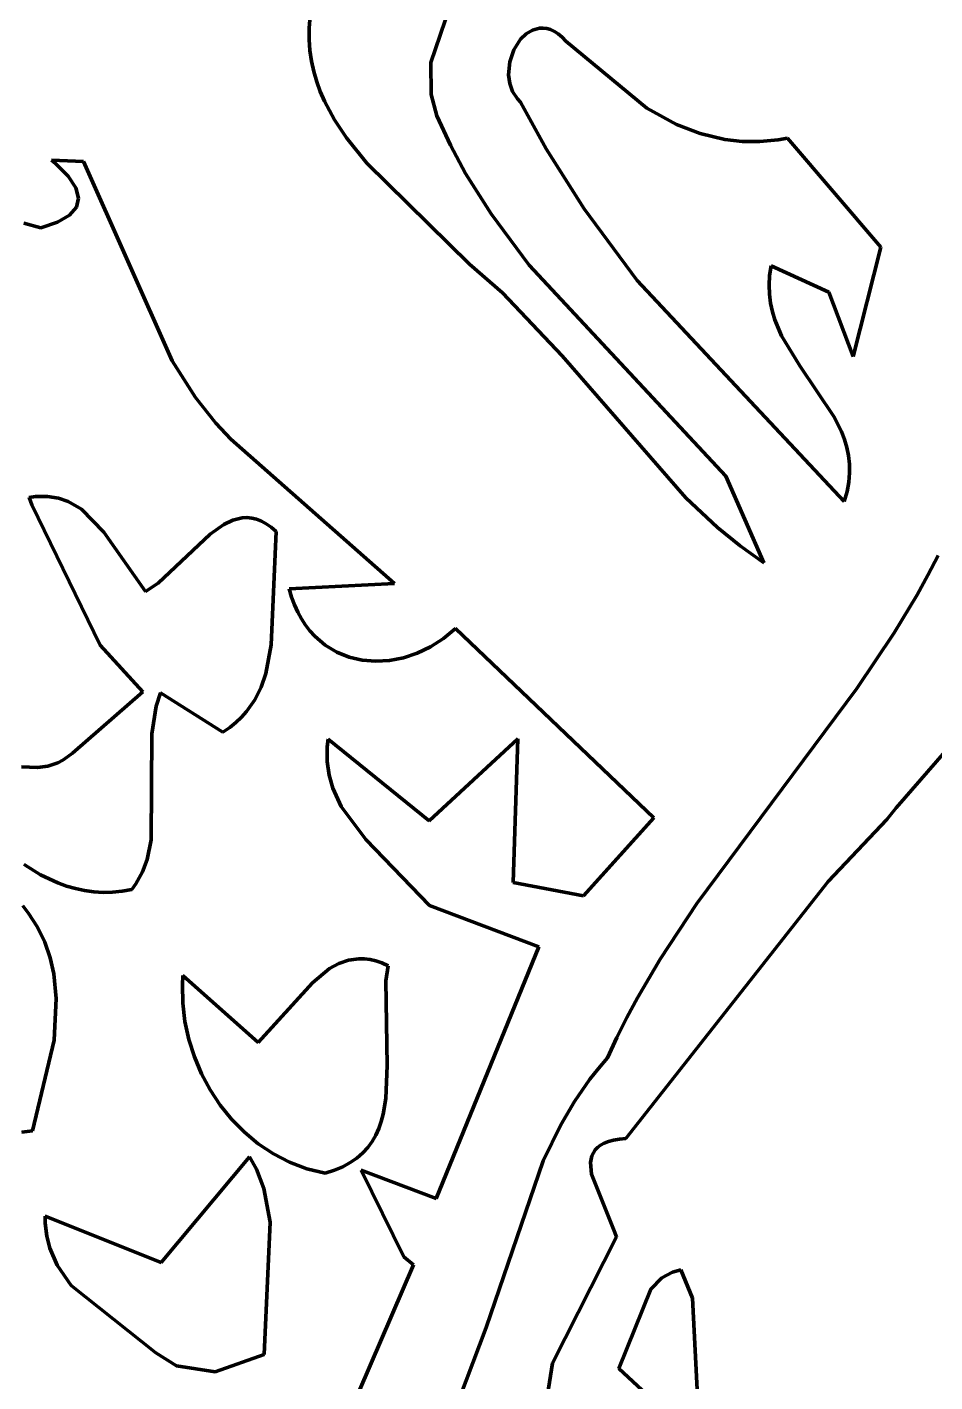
# Model space of a CAD drawing. Header units: millimetres. Extents: x 0 to 14.2, y 0 to 19.5.
# Drawn here: x 10.034 to 10.522, y 9.575 to 10.304 of the extents above; entities that cross this region are included whole.
import ezdxf

# ---------------------------------------------------------------- set-up
doc = ezdxf.new("R2010")
doc.units = ezdxf.units.MM
doc.layers.add('color#010101ff', color=7, linetype='CONTINUOUS', lineweight=100)
doc.layers.add('color#fdfdfdff', color=7, linetype='CONTINUOUS', lineweight=100)

msp = doc.modelspace()

# ---------------------------------------------------------------- linework, layer by layer
at = {"layer": 'color#010101ff'}
for p, q in [((10.25091, 10.28504), (10.26112, 10.31497)), ((10.18594, 10.3099), (10.18547, 10.30359)), ((10.18547, 10.30359), (10.18546, 10.29747)), ((10.18546, 10.29747), (10.18588, 10.29152)), ((10.29926, 10.29751), (10.29565, 10.29191)), ((10.30227, 10.30041), (10.29926, 10.29751)), ((10.30568, 10.30246), (10.30227, 10.30041)), ((10.3094, 10.30347), (10.30568, 10.30246)), ((10.31134, 10.30354), (10.3094, 10.30347)), ((10.31334, 10.30329), (10.31134, 10.30354)), ((10.31537, 10.3027), (10.31334, 10.30329)), ((10.31742, 10.30174), (10.31537, 10.3027)), ((10.31949, 10.3004), (10.31742, 10.30174)), ((10.32157, 10.29865), (10.31949, 10.3004)), ((10.32364, 10.29648), (10.32157, 10.29865)), ((10.18588, 10.29152), (10.18671, 10.28574)), ((10.29565, 10.29191), (10.29339, 10.28533)), ((10.36711, 10.2605), (10.32364, 10.29648)), ((10.18671, 10.28574), (10.18793, 10.28011)), ((10.25105, 10.26783), (10.25091, 10.28504)), ((10.29339, 10.28533), (10.29277, 10.27835)), ((10.18793, 10.28011), (10.18951, 10.27464)), ((10.29277, 10.27835), (10.29339, 10.27376)), ((10.18951, 10.27464), (10.19144, 10.26931)), ((10.19144, 10.26931), (10.19369, 10.26411)), ((10.29339, 10.27376), (10.29495, 10.2694)), ((10.29495, 10.2694), (10.29752, 10.26546)), ((10.19369, 10.26411), (10.19906, 10.2541)), ((10.25406, 10.25622), (10.25105, 10.26783)), ((10.29752, 10.26546), (10.29921, 10.2637)), ((10.29921, 10.2637), (10.31295, 10.23848)), ((10.19906, 10.2541), (10.20545, 10.24452)), ((10.26145, 10.2405), (10.25406, 10.25622)), ((10.38319, 10.25168), (10.36711, 10.2605)), ((10.39589, 10.24675), (10.38319, 10.25168)), ((10.4092, 10.24355), (10.39589, 10.24675)), ((10.20545, 10.24452), (10.21655, 10.23086)), ((10.26966, 10.22534), (10.26145, 10.2405)), ((10.41843, 10.2425), (10.4092, 10.24355)), ((10.42797, 10.24241), (10.41843, 10.2425)), ((10.43783, 10.24335), (10.42797, 10.24241)), ((10.44288, 10.24424), (10.43783, 10.24335)), ((10.4931, 10.18566), (10.44288, 10.24424)), ((10.06407, 10.23163), (10.04679, 10.23244)), ((10.04679, 10.23244), (10.0489, 10.23064)), ((10.11166, 10.12437), (10.06407, 10.23163)), ((10.31295, 10.23848), (10.33345, 10.20619)), ((10.0489, 10.23064), (10.05568, 10.22382)), ((10.21655, 10.23086), (10.27171, 10.17643)), ((10.28336, 10.20351), (10.26966, 10.22534)), ((10.05568, 10.22382), (10.05983, 10.21763)), ((10.05983, 10.21763), (10.06134, 10.21206)), ((10.06134, 10.21206), (10.06022, 10.20712)), ((10.05646, 10.2028), (10.05006, 10.19911)), ((10.06022, 10.20712), (10.05646, 10.2028)), ((10.30376, 10.1759), (10.28336, 10.20351)), ((10.33345, 10.20619), (10.36202, 10.16774)), ((10.04103, 10.19604), (10.03193, 10.1986)), ((10.05006, 10.19911), (10.04103, 10.19604)), ((10.47823, 10.1267), (10.4931, 10.18566)), ((10.27171, 10.17643), (10.28941, 10.16107)), ((10.40965, 10.06231), (10.30376, 10.1759)), ((10.43325, 10.17028), (10.43407, 10.1756)), ((10.43407, 10.1756), (10.46512, 10.16147)), ((10.36202, 10.16774), (10.47339, 10.04879)), ((10.43295, 10.16516), (10.43325, 10.17028)), ((10.28941, 10.16107), (10.32156, 10.12714)), ((10.43312, 10.16023), (10.43295, 10.16516)), ((10.43373, 10.15547), (10.43312, 10.16023)), ((10.46512, 10.16147), (10.47823, 10.1267)), ((10.43473, 10.15086), (10.43373, 10.15547)), ((10.43609, 10.1464), (10.43473, 10.15086)), ((10.43971, 10.13784), (10.43609, 10.1464)), ((10.44945, 10.12176), (10.43971, 10.13784)), ((10.12419, 10.1047), (10.11166, 10.12437)), ((10.32156, 10.12714), (10.38815, 10.0507)), ((10.46786, 10.09452), (10.44945, 10.12176)), ((10.13514, 10.0909), (10.12419, 10.1047)), ((10.47188, 10.08637), (10.46786, 10.09452)), ((10.14331, 10.08225), (10.13514, 10.0909)), ((10.47348, 10.08216), (10.47188, 10.08637)), ((10.23132, 10.00449), (10.14331, 10.08225)), ((10.47476, 10.07784), (10.47348, 10.08216)), ((10.47567, 10.0734), (10.47476, 10.07784)), ((10.47619, 10.06882), (10.47567, 10.0734)), ((10.47584, 10.05917), (10.47625, 10.06408)), ((10.47625, 10.06408), (10.47619, 10.06882)), ((10.4302, 10.01576), (10.40965, 10.06231)), ((10.4749, 10.05408), (10.47584, 10.05917)), ((10.03481, 10.05093), (10.03824, 10.05137)), ((10.03611, 10.04691), (10.03481, 10.05093)), ((10.03824, 10.05137), (10.04464, 10.05144)), ((10.04464, 10.05144), (10.05047, 10.05051)), ((10.05047, 10.05051), (10.05579, 10.04868)), ((10.38815, 10.0507), (10.40522, 10.03478)), ((10.47339, 10.04879), (10.4749, 10.05408)), ((10.07291, 9.97128), (10.03611, 10.04691)), ((10.05579, 10.04868), (10.06294, 10.0445)), ((10.06294, 10.0445), (10.07499, 10.03226)), ((10.13216, 10.03112), (10.13944, 10.03626)), ((10.13944, 10.03626), (10.14439, 10.03861)), ((10.14439, 10.03861), (10.14941, 10.03985)), ((10.14941, 10.03985), (10.15196, 10.04)), ((10.15196, 10.04), (10.15453, 10.03979)), ((10.15453, 10.03979), (10.15712, 10.03919)), ((10.15712, 10.03919), (10.15974, 10.03819)), ((10.15974, 10.03819), (10.16238, 10.03676)), ((10.16238, 10.03676), (10.16505, 10.03487)), ((10.16505, 10.03487), (10.16775, 10.03249)), ((10.40522, 10.03478), (10.41735, 10.02491)), ((10.07499, 10.03226), (10.09729, 10.00027)), ((10.10415, 10.00476), (10.13216, 10.03112)), ((10.16775, 10.03249), (10.16497, 9.97151)), ((10.41735, 10.02491), (10.4302, 10.01576)), ((10.52391, 10.01964), (10.5184, 10.00897)), ((10.5184, 10.00897), (10.5126, 9.99847)), ((10.09729, 10.00027), (10.10415, 10.00476)), ((10.17466, 10.00161), (10.23132, 10.00449)), ((10.17595, 9.99717), (10.17466, 10.00161)), ((10.5126, 9.99847), (10.50026, 9.97795)), ((10.17748, 9.993), (10.17595, 9.99717)), ((10.17925, 9.9891), (10.17748, 9.993)), ((10.18125, 9.98548), (10.17925, 9.9891)), ((10.18345, 9.98212), (10.18125, 9.98548)), ((10.18585, 9.97904), (10.18345, 9.98212)), ((10.18843, 9.97623), (10.18585, 9.97904)), ((10.26425, 9.98042), (10.25773, 9.97495)), ((10.37088, 9.87848), (10.26425, 9.98042)), ((10.50026, 9.97795), (10.48023, 9.94811)), ((10.09592, 9.94632), (10.07291, 9.97128)), ((10.16497, 9.97151), (10.1621, 9.95604)), ((10.19408, 9.9714), (10.18843, 9.97623)), ((10.20031, 9.96764), (10.19408, 9.9714)), ((10.25081, 9.97048), (10.2436, 9.96701)), ((10.25773, 9.97495), (10.25081, 9.97048)), ((10.20699, 9.96494), (10.20031, 9.96764)), ((10.21403, 9.96329), (10.20699, 9.96494)), ((10.22132, 9.96268), (10.21403, 9.96329)), ((10.22875, 9.9631), (10.22132, 9.96268)), ((10.23621, 9.96454), (10.22875, 9.9631)), ((10.2436, 9.96701), (10.23621, 9.96454)), ((10.1621, 9.95604), (10.15958, 9.94879)), ((10.15958, 9.94879), (10.15615, 9.94195)), ((10.48023, 9.94811), (10.39409, 9.83237)), ((10.05802, 9.91323), (10.09592, 9.94632)), ((10.10536, 9.94574), (10.10303, 9.93856)), ((10.13899, 9.92453), (10.10536, 9.94574)), ((10.15615, 9.94195), (10.15167, 9.93558)), ((10.10303, 9.93856), (10.10068, 9.92364)), ((10.14899, 9.93259), (10.146, 9.92975)), ((10.15167, 9.93558), (10.14899, 9.93259)), ((10.14267, 9.92706), (10.13899, 9.92453)), ((10.146, 9.92975), (10.14267, 9.92706)), ((10.50128, 9.88375), (10.53995, 9.92816)), ((10.10068, 9.92364), (10.10037, 9.8665)), ((10.19514, 9.91664), (10.1956, 9.92077)), ((10.1956, 9.92077), (10.24997, 9.87685)), ((10.24997, 9.87685), (10.2978, 9.92102)), ((10.2978, 9.92102), (10.29522, 9.84355)), ((10.0528, 9.90949), (10.05543, 9.91119)), ((10.05543, 9.91119), (10.05802, 9.91323)), ((10.19512, 9.90876), (10.19514, 9.91664)), ((10.03069, 9.90591), (10.03917, 9.90545)), ((10.03917, 9.90545), (10.04471, 9.90625)), ((10.04471, 9.90625), (10.05014, 9.90811)), ((10.05014, 9.90811), (10.0528, 9.90949)), ((10.19617, 9.90134), (10.19512, 9.90876)), ((10.19818, 9.89433), (10.19617, 9.90134)), ((10.20274, 9.8845), (10.19818, 9.89433)), ((10.21597, 9.86669), (10.20274, 9.8845)), ((10.4964, 9.87747), (10.50128, 9.88375)), ((10.33315, 9.83642), (10.37088, 9.87848)), ((10.46469, 9.84413), (10.4964, 9.87747)), ((10.10037, 9.8665), (10.09817, 9.85596)), ((10.25015, 9.83118), (10.21597, 9.86669)), ((10.04091, 9.84783), (10.03207, 9.8533)), ((10.09817, 9.85596), (10.09569, 9.84929)), ((10.05011, 9.84346), (10.04091, 9.84783)), ((10.09569, 9.84929), (10.09221, 9.84295)), ((10.05484, 9.84173), (10.05011, 9.84346)), ((10.05965, 9.84033), (10.05484, 9.84173)), ((10.06454, 9.83928), (10.05965, 9.84033)), ((10.06951, 9.83859), (10.06454, 9.83928)), ((10.07455, 9.8383), (10.06951, 9.83859)), ((10.07965, 9.83841), (10.07455, 9.8383)), ((10.08482, 9.83894), (10.07965, 9.83841)), ((10.09005, 9.83992), (10.08482, 9.83894)), ((10.09221, 9.84295), (10.09005, 9.83992)), ((10.29522, 9.84355), (10.33315, 9.83642)), ((10.35588, 9.70575), (10.46469, 9.84413)), ((10.03126, 9.83097), (10.03421, 9.82724)), ((10.30899, 9.80895), (10.25015, 9.83118)), ((10.39409, 9.83237), (10.37427, 9.80231)), ((10.03421, 9.82724), (10.03922, 9.81949)), ((10.03922, 9.81949), (10.04312, 9.81142)), ((10.04312, 9.81142), (10.046, 9.80307)), ((10.25374, 9.67359), (10.30899, 9.80895)), ((10.046, 9.80307), (10.04794, 9.79448)), ((10.20134, 9.79999), (10.2066, 9.80181)), ((10.2066, 9.80181), (10.2122, 9.80258)), ((10.2122, 9.80258), (10.21514, 9.80252)), ((10.21514, 9.80252), (10.21819, 9.80213)), ((10.21819, 9.80213), (10.22134, 9.8014)), ((10.22134, 9.8014), (10.2246, 9.80031)), ((10.37427, 9.80231), (10.36212, 9.78161)), ((10.04794, 9.79448), (10.0493, 9.78126)), ((10.18718, 9.7897), (10.19638, 9.79726)), ((10.19638, 9.79726), (10.20134, 9.79999)), ((10.2246, 9.80031), (10.22798, 9.79883)), ((10.22798, 9.79883), (10.22678, 9.7906)), ((10.1172, 9.7886), (10.11747, 9.79357)), ((10.11742, 9.77868), (10.1172, 9.7886)), ((10.11747, 9.79357), (10.15797, 9.75758)), ((10.15797, 9.75758), (10.18718, 9.7897)), ((10.22678, 9.7906), (10.22741, 9.74509)), ((10.0493, 9.78126), (10.04812, 9.75869)), ((10.36212, 9.78161), (10.35644, 9.77101)), ((10.1186, 9.76885), (10.11742, 9.77868)), ((10.1207, 9.75918), (10.1186, 9.76885)), ((10.35644, 9.77101), (10.35104, 9.76022)), ((10.04812, 9.75869), (10.03657, 9.70997)), ((10.12368, 9.74975), (10.1207, 9.75918)), ((10.35104, 9.76022), (10.34596, 9.74923)), ((10.12751, 9.74066), (10.12368, 9.74975)), ((10.22741, 9.74509), (10.22673, 9.72729)), ((10.34112, 9.74354), (10.33657, 9.73771)), ((10.34596, 9.74923), (10.34112, 9.74354)), ((10.13215, 9.73198), (10.12751, 9.74066)), ((10.33657, 9.73771), (10.32825, 9.72567)), ((10.13756, 9.72379), (10.13215, 9.73198)), ((10.14371, 9.71617), (10.13756, 9.72379)), ((10.22673, 9.72729), (10.22533, 9.71899)), ((10.32825, 9.72567), (10.32089, 9.71318)), ((10.15056, 9.7092), (10.14371, 9.71617)), ((10.22427, 9.71505), (10.22293, 9.71127)), ((10.22533, 9.71899), (10.22427, 9.71505)), ((10.03657, 9.70997), (10.03089, 9.70929)), ((10.15807, 9.70298), (10.15056, 9.7092)), ((10.22129, 9.70766), (10.21932, 9.70424)), ((10.22293, 9.71127), (10.22129, 9.70766)), ((10.32089, 9.71318), (10.31135, 9.69373)), ((10.16621, 9.69757), (10.15807, 9.70298)), ((10.21699, 9.70104), (10.21428, 9.69805)), ((10.21932, 9.70424), (10.21699, 9.70104)), ((10.33761, 9.69647), (10.33936, 9.69964)), ((10.33936, 9.69964), (10.34068, 9.70101)), ((10.34068, 9.70101), (10.34231, 9.70224)), ((10.34231, 9.70224), (10.34427, 9.7033)), ((10.34427, 9.7033), (10.34659, 9.7042)), ((10.34659, 9.7042), (10.34929, 9.70491)), ((10.34929, 9.70491), (10.35238, 9.70543)), ((10.35238, 9.70543), (10.35588, 9.70575)), ((10.10579, 9.63913), (10.15332, 9.6959)), ((10.15332, 9.6959), (10.15703, 9.68923)), ((10.17493, 9.69306), (10.16621, 9.69757)), ((10.18421, 9.68953), (10.17493, 9.69306)), ((10.20759, 9.69283), (10.20356, 9.69061)), ((10.21115, 9.69531), (10.20759, 9.69283)), ((10.21428, 9.69805), (10.21115, 9.69531)), ((10.31135, 9.69373), (10.28069, 9.60417)), ((10.33688, 9.69284), (10.33761, 9.69647)), ((10.33737, 9.68669), (10.33688, 9.69284)), ((10.15703, 9.68923), (10.16106, 9.67887)), ((10.194, 9.68707), (10.18421, 9.68953)), ((10.19904, 9.68869), (10.194, 9.68707)), ((10.20356, 9.69061), (10.19904, 9.68869)), ((10.23646, 9.64206), (10.21339, 9.68878)), ((10.21339, 9.68878), (10.25374, 9.67359)), ((10.34931, 9.65696), (10.33737, 9.68669)), ((10.16106, 9.67887), (10.16438, 9.66082)), ((10.04343, 9.66027), (10.04342, 9.66393)), ((10.04342, 9.66393), (10.10579, 9.63913)), ((10.04418, 9.6533), (10.04343, 9.66027)), ((10.16438, 9.66082), (10.16123, 9.5895)), ((10.3508, 9.65289), (10.34931, 9.65696)), ((10.04581, 9.64674), (10.04418, 9.6533)), ((10.31637, 9.58481), (10.3508, 9.65289)), ((10.04974, 9.63762), (10.04581, 9.64674)), ((10.24154, 9.63776), (10.23646, 9.64206)), ((10.05728, 9.62666), (10.04974, 9.63762)), ((10.18163, 9.49893), (10.24154, 9.63776)), ((10.38099, 9.63389), (10.37524, 9.63076)), ((10.38553, 9.63514), (10.38099, 9.63389)), ((10.39179, 9.61996), (10.38553, 9.63514)), ((10.10295, 9.59044), (10.05728, 9.62666)), ((10.37524, 9.63076), (10.36925, 9.62468)), ((10.36925, 9.62468), (10.35212, 9.58202)), ((10.39574, 9.5416), (10.39179, 9.61996)), ((10.28069, 9.60417), (10.26267, 9.55645)), ((10.11406, 9.58349), (10.10295, 9.59044)), ((10.13479, 9.58022), (10.11406, 9.58349)), ((10.16123, 9.5895), (10.13479, 9.58022)), ((10.30771, 9.53054), (10.31637, 9.58481)), ((10.35212, 9.58202), (10.39574, 9.5416))]:
    msp.add_line(p, q, dxfattribs=at)
at = {"layer": 'color#fdfdfdff'}
for p, q in [((10.26112, 10.31497), (10.25091, 10.28504)), ((10.18547, 10.30359), (10.18594, 10.3099)), ((10.18546, 10.29747), (10.18547, 10.30359)), ((10.18588, 10.29152), (10.18546, 10.29747)), ((10.29565, 10.29191), (10.29926, 10.29751)), ((10.29926, 10.29751), (10.30227, 10.30041)), ((10.30227, 10.30041), (10.30568, 10.30246)), ((10.30568, 10.30246), (10.3094, 10.30347)), ((10.3094, 10.30347), (10.31134, 10.30354)), ((10.31134, 10.30354), (10.31334, 10.30329)), ((10.31334, 10.30329), (10.31537, 10.3027)), ((10.31537, 10.3027), (10.31742, 10.30174)), ((10.31742, 10.30174), (10.31949, 10.3004)), ((10.31949, 10.3004), (10.32157, 10.29865)), ((10.32157, 10.29865), (10.32364, 10.29648)), ((10.18671, 10.28574), (10.18588, 10.29152)), ((10.29339, 10.28533), (10.29565, 10.29191)), ((10.32364, 10.29648), (10.36711, 10.2605)), ((10.18793, 10.28011), (10.18671, 10.28574)), ((10.25091, 10.28504), (10.25105, 10.26783)), ((10.29277, 10.27835), (10.29339, 10.28533)), ((10.18951, 10.27464), (10.18793, 10.28011)), ((10.29339, 10.27376), (10.29277, 10.27835)), ((10.19144, 10.26931), (10.18951, 10.27464)), ((10.19369, 10.26411), (10.19144, 10.26931)), ((10.29495, 10.2694), (10.29339, 10.27376)), ((10.29752, 10.26546), (10.29495, 10.2694)), ((10.19906, 10.2541), (10.19369, 10.26411)), ((10.25105, 10.26783), (10.25406, 10.25622)), ((10.29921, 10.2637), (10.29752, 10.26546)), ((10.31295, 10.23848), (10.29921, 10.2637)), ((10.20545, 10.24452), (10.19906, 10.2541)), ((10.25406, 10.25622), (10.26145, 10.2405)), ((10.36711, 10.2605), (10.38319, 10.25168)), ((10.38319, 10.25168), (10.39589, 10.24675)), ((10.39589, 10.24675), (10.4092, 10.24355)), ((10.21655, 10.23086), (10.20545, 10.24452)), ((10.26145, 10.2405), (10.26966, 10.22534)), ((10.4092, 10.24355), (10.41843, 10.2425)), ((10.41843, 10.2425), (10.42797, 10.24241)), ((10.42797, 10.24241), (10.43783, 10.24335)), ((10.43783, 10.24335), (10.44288, 10.24424)), ((10.44288, 10.24424), (10.4931, 10.18566)), ((10.0489, 10.23064), (10.04679, 10.23244)), ((10.04679, 10.23244), (10.06407, 10.23163)), ((10.06407, 10.23163), (10.11166, 10.12437)), ((10.33345, 10.20619), (10.31295, 10.23848)), ((10.05568, 10.22382), (10.0489, 10.23064)), ((10.27171, 10.17643), (10.21655, 10.23086)), ((10.26966, 10.22534), (10.28336, 10.20351)), ((10.05983, 10.21763), (10.05568, 10.22382)), ((10.06134, 10.21206), (10.05983, 10.21763)), ((10.06022, 10.20712), (10.06134, 10.21206)), ((10.05006, 10.19911), (10.05646, 10.2028)), ((10.05646, 10.2028), (10.06022, 10.20712)), ((10.28336, 10.20351), (10.30376, 10.1759)), ((10.36202, 10.16774), (10.33345, 10.20619)), ((10.03193, 10.1986), (10.04103, 10.19604)), ((10.04103, 10.19604), (10.05006, 10.19911)), ((10.4931, 10.18566), (10.47823, 10.1267)), ((10.28941, 10.16107), (10.27171, 10.17643)), ((10.30376, 10.1759), (10.40965, 10.06231)), ((10.43407, 10.1756), (10.43325, 10.17028)), ((10.46512, 10.16147), (10.43407, 10.1756)), ((10.47339, 10.04879), (10.36202, 10.16774)), ((10.43325, 10.17028), (10.43295, 10.16516)), ((10.32156, 10.12714), (10.28941, 10.16107)), ((10.43295, 10.16516), (10.43312, 10.16023)), ((10.43312, 10.16023), (10.43373, 10.15547)), ((10.47823, 10.1267), (10.46512, 10.16147)), ((10.43373, 10.15547), (10.43473, 10.15086)), ((10.43473, 10.15086), (10.43609, 10.1464)), ((10.43609, 10.1464), (10.43971, 10.13784)), ((10.43971, 10.13784), (10.44945, 10.12176)), ((10.11166, 10.12437), (10.12419, 10.1047)), ((10.38815, 10.0507), (10.32156, 10.12714)), ((10.44945, 10.12176), (10.46786, 10.09452)), ((10.12419, 10.1047), (10.13514, 10.0909)), ((10.46786, 10.09452), (10.47188, 10.08637)), ((10.13514, 10.0909), (10.14331, 10.08225)), ((10.47188, 10.08637), (10.47348, 10.08216)), ((10.14331, 10.08225), (10.23132, 10.00449)), ((10.47348, 10.08216), (10.47476, 10.07784)), ((10.47476, 10.07784), (10.47567, 10.0734)), ((10.47567, 10.0734), (10.47619, 10.06882)), ((10.47625, 10.06408), (10.47584, 10.05917)), ((10.47619, 10.06882), (10.47625, 10.06408)), ((10.40965, 10.06231), (10.4302, 10.01576)), ((10.47584, 10.05917), (10.4749, 10.05408)), ((10.03824, 10.05137), (10.03481, 10.05093)), ((10.03481, 10.05093), (10.03611, 10.04691)), ((10.04464, 10.05144), (10.03824, 10.05137)), ((10.05047, 10.05051), (10.04464, 10.05144)), ((10.05579, 10.04868), (10.05047, 10.05051)), ((10.40522, 10.03478), (10.38815, 10.0507)), ((10.4749, 10.05408), (10.47339, 10.04879)), ((10.03611, 10.04691), (10.07291, 9.97128)), ((10.06294, 10.0445), (10.05579, 10.04868)), ((10.07499, 10.03226), (10.06294, 10.0445)), ((10.13944, 10.03626), (10.13216, 10.03112)), ((10.14439, 10.03861), (10.13944, 10.03626)), ((10.14941, 10.03985), (10.14439, 10.03861)), ((10.15196, 10.04), (10.14941, 10.03985)), ((10.15453, 10.03979), (10.15196, 10.04)), ((10.15712, 10.03919), (10.15453, 10.03979)), ((10.15974, 10.03819), (10.15712, 10.03919)), ((10.16238, 10.03676), (10.15974, 10.03819)), ((10.16505, 10.03487), (10.16238, 10.03676)), ((10.16775, 10.03249), (10.16505, 10.03487)), ((10.41735, 10.02491), (10.40522, 10.03478)), ((10.09729, 10.00027), (10.07499, 10.03226)), ((10.13216, 10.03112), (10.10415, 10.00476)), ((10.16497, 9.97151), (10.16775, 10.03249)), ((10.4302, 10.01576), (10.41735, 10.02491)), ((10.5184, 10.00897), (10.52391, 10.01964)), ((10.5126, 9.99847), (10.5184, 10.00897)), ((10.10415, 10.00476), (10.09729, 10.00027)), ((10.23132, 10.00449), (10.17466, 10.00161)), ((10.17466, 10.00161), (10.17595, 9.99717)), ((10.50026, 9.97795), (10.5126, 9.99847)), ((10.17595, 9.99717), (10.17748, 9.993)), ((10.17748, 9.993), (10.17925, 9.9891)), ((10.17925, 9.9891), (10.18125, 9.98548)), ((10.18125, 9.98548), (10.18345, 9.98212)), ((10.18345, 9.98212), (10.18585, 9.97904)), ((10.18585, 9.97904), (10.18843, 9.97623)), ((10.25773, 9.97495), (10.26425, 9.98042)), ((10.26425, 9.98042), (10.37088, 9.87848)), ((10.48023, 9.94811), (10.50026, 9.97795)), ((10.07291, 9.97128), (10.09592, 9.94632)), ((10.1621, 9.95604), (10.16497, 9.97151)), ((10.18843, 9.97623), (10.19408, 9.9714)), ((10.19408, 9.9714), (10.20031, 9.96764)), ((10.2436, 9.96701), (10.25081, 9.97048)), ((10.25081, 9.97048), (10.25773, 9.97495)), ((10.20031, 9.96764), (10.20699, 9.96494)), ((10.20699, 9.96494), (10.21403, 9.96329)), ((10.21403, 9.96329), (10.22132, 9.96268)), ((10.22132, 9.96268), (10.22875, 9.9631)), ((10.22875, 9.9631), (10.23621, 9.96454)), ((10.23621, 9.96454), (10.2436, 9.96701)), ((10.15958, 9.94879), (10.1621, 9.95604)), ((10.15615, 9.94195), (10.15958, 9.94879)), ((10.39409, 9.83237), (10.48023, 9.94811)), ((10.09592, 9.94632), (10.05802, 9.91323)), ((10.10303, 9.93856), (10.10536, 9.94574)), ((10.10536, 9.94574), (10.13899, 9.92453)), ((10.15167, 9.93558), (10.15615, 9.94195)), ((10.10068, 9.92364), (10.10303, 9.93856)), ((10.146, 9.92975), (10.14899, 9.93259)), ((10.14899, 9.93259), (10.15167, 9.93558)), ((10.13899, 9.92453), (10.14267, 9.92706)), ((10.14267, 9.92706), (10.146, 9.92975)), ((10.53995, 9.92816), (10.50128, 9.88375)), ((10.10037, 9.8665), (10.10068, 9.92364)), ((10.1956, 9.92077), (10.19514, 9.91664)), ((10.24997, 9.87685), (10.1956, 9.92077)), ((10.2978, 9.92102), (10.24997, 9.87685)), ((10.29522, 9.84355), (10.2978, 9.92102)), ((10.05543, 9.91119), (10.0528, 9.90949)), ((10.05802, 9.91323), (10.05543, 9.91119)), ((10.19514, 9.91664), (10.19512, 9.90876)), ((10.03917, 9.90545), (10.03069, 9.90591)), ((10.04471, 9.90625), (10.03917, 9.90545)), ((10.05014, 9.90811), (10.04471, 9.90625)), ((10.0528, 9.90949), (10.05014, 9.90811)), ((10.19512, 9.90876), (10.19617, 9.90134)), ((10.19617, 9.90134), (10.19818, 9.89433)), ((10.19818, 9.89433), (10.20274, 9.8845)), ((10.20274, 9.8845), (10.21597, 9.86669)), ((10.50128, 9.88375), (10.4964, 9.87747)), ((10.37088, 9.87848), (10.33315, 9.83642)), ((10.4964, 9.87747), (10.46469, 9.84413)), ((10.09817, 9.85596), (10.10037, 9.8665)), ((10.21597, 9.86669), (10.25015, 9.83118)), ((10.03207, 9.8533), (10.04091, 9.84783)), ((10.09569, 9.84929), (10.09817, 9.85596)), ((10.04091, 9.84783), (10.05011, 9.84346)), ((10.09221, 9.84295), (10.09569, 9.84929)), ((10.05011, 9.84346), (10.05484, 9.84173)), ((10.05484, 9.84173), (10.05965, 9.84033)), ((10.05965, 9.84033), (10.06454, 9.83928)), ((10.06454, 9.83928), (10.06951, 9.83859)), ((10.06951, 9.83859), (10.07455, 9.8383)), ((10.07455, 9.8383), (10.07965, 9.83841)), ((10.07965, 9.83841), (10.08482, 9.83894)), ((10.08482, 9.83894), (10.09005, 9.83992)), ((10.09005, 9.83992), (10.09221, 9.84295)), ((10.33315, 9.83642), (10.29522, 9.84355)), ((10.46469, 9.84413), (10.35588, 9.70575)), ((10.03421, 9.82724), (10.03126, 9.83097)), ((10.25015, 9.83118), (10.30899, 9.80895)), ((10.37427, 9.80231), (10.39409, 9.83237)), ((10.03922, 9.81949), (10.03421, 9.82724)), ((10.04312, 9.81142), (10.03922, 9.81949)), ((10.046, 9.80307), (10.04312, 9.81142)), ((10.30899, 9.80895), (10.25374, 9.67359)), ((10.04794, 9.79448), (10.046, 9.80307)), ((10.2066, 9.80181), (10.20134, 9.79999)), ((10.2122, 9.80258), (10.2066, 9.80181)), ((10.21514, 9.80252), (10.2122, 9.80258)), ((10.21819, 9.80213), (10.21514, 9.80252)), ((10.22134, 9.8014), (10.21819, 9.80213)), ((10.2246, 9.80031), (10.22134, 9.8014)), ((10.36212, 9.78161), (10.37427, 9.80231)), ((10.0493, 9.78126), (10.04794, 9.79448)), ((10.19638, 9.79726), (10.18718, 9.7897)), ((10.20134, 9.79999), (10.19638, 9.79726)), ((10.22798, 9.79883), (10.2246, 9.80031)), ((10.22678, 9.7906), (10.22798, 9.79883)), ((10.11747, 9.79357), (10.1172, 9.7886)), ((10.1172, 9.7886), (10.11742, 9.77868)), ((10.15797, 9.75758), (10.11747, 9.79357)), ((10.18718, 9.7897), (10.15797, 9.75758)), ((10.22741, 9.74509), (10.22678, 9.7906)), ((10.04812, 9.75869), (10.0493, 9.78126)), ((10.35644, 9.77101), (10.36212, 9.78161)), ((10.11742, 9.77868), (10.1186, 9.76885)), ((10.1186, 9.76885), (10.1207, 9.75918)), ((10.35104, 9.76022), (10.35644, 9.77101)), ((10.03657, 9.70997), (10.04812, 9.75869)), ((10.1207, 9.75918), (10.12368, 9.74975)), ((10.34596, 9.74923), (10.35104, 9.76022)), ((10.12368, 9.74975), (10.12751, 9.74066)), ((10.22673, 9.72729), (10.22741, 9.74509)), ((10.33657, 9.73771), (10.34112, 9.74354)), ((10.34112, 9.74354), (10.34596, 9.74923)), ((10.12751, 9.74066), (10.13215, 9.73198)), ((10.32825, 9.72567), (10.33657, 9.73771)), ((10.13215, 9.73198), (10.13756, 9.72379)), ((10.13756, 9.72379), (10.14371, 9.71617)), ((10.22533, 9.71899), (10.22673, 9.72729)), ((10.32089, 9.71318), (10.32825, 9.72567)), ((10.14371, 9.71617), (10.15056, 9.7092)), ((10.22293, 9.71127), (10.22427, 9.71505)), ((10.22427, 9.71505), (10.22533, 9.71899)), ((10.03089, 9.70929), (10.03657, 9.70997)), ((10.15056, 9.7092), (10.15807, 9.70298)), ((10.21932, 9.70424), (10.22129, 9.70766)), ((10.22129, 9.70766), (10.22293, 9.71127)), ((10.31135, 9.69373), (10.32089, 9.71318)), ((10.15807, 9.70298), (10.16621, 9.69757)), ((10.21428, 9.69805), (10.21699, 9.70104)), ((10.21699, 9.70104), (10.21932, 9.70424)), ((10.33936, 9.69964), (10.33761, 9.69647)), ((10.34068, 9.70101), (10.33936, 9.69964)), ((10.34231, 9.70224), (10.34068, 9.70101)), ((10.34427, 9.7033), (10.34231, 9.70224)), ((10.34659, 9.7042), (10.34427, 9.7033)), ((10.34929, 9.70491), (10.34659, 9.7042)), ((10.35238, 9.70543), (10.34929, 9.70491)), ((10.35588, 9.70575), (10.35238, 9.70543)), ((10.15332, 9.6959), (10.10579, 9.63913)), ((10.15703, 9.68923), (10.15332, 9.6959)), ((10.16621, 9.69757), (10.17493, 9.69306)), ((10.17493, 9.69306), (10.18421, 9.68953)), ((10.20356, 9.69061), (10.20759, 9.69283)), ((10.20759, 9.69283), (10.21115, 9.69531)), ((10.21115, 9.69531), (10.21428, 9.69805)), ((10.28069, 9.60417), (10.31135, 9.69373)), ((10.33761, 9.69647), (10.33688, 9.69284)), ((10.33688, 9.69284), (10.33737, 9.68669)), ((10.16106, 9.67887), (10.15703, 9.68923)), ((10.18421, 9.68953), (10.194, 9.68707)), ((10.194, 9.68707), (10.19904, 9.68869)), ((10.19904, 9.68869), (10.20356, 9.69061)), ((10.25374, 9.67359), (10.21339, 9.68878)), ((10.21339, 9.68878), (10.23646, 9.64206)), ((10.33737, 9.68669), (10.34931, 9.65696)), ((10.16438, 9.66082), (10.16106, 9.67887)), ((10.10579, 9.63913), (10.04342, 9.66393)), ((10.04342, 9.66393), (10.04343, 9.66027)), ((10.04343, 9.66027), (10.04418, 9.6533)), ((10.16123, 9.5895), (10.16438, 9.66082)), ((10.34931, 9.65696), (10.3508, 9.65289)), ((10.04418, 9.6533), (10.04581, 9.64674)), ((10.3508, 9.65289), (10.31637, 9.58481)), ((10.04581, 9.64674), (10.04974, 9.63762)), ((10.23646, 9.64206), (10.24154, 9.63776)), ((10.04974, 9.63762), (10.05728, 9.62666)), ((10.24154, 9.63776), (10.18163, 9.49893)), ((10.37524, 9.63076), (10.38099, 9.63389)), ((10.38099, 9.63389), (10.38553, 9.63514)), ((10.38553, 9.63514), (10.39179, 9.61996)), ((10.05728, 9.62666), (10.10295, 9.59044)), ((10.36925, 9.62468), (10.37524, 9.63076)), ((10.35212, 9.58202), (10.36925, 9.62468)), ((10.39179, 9.61996), (10.39574, 9.5416)), ((10.26267, 9.55645), (10.28069, 9.60417)), ((10.10295, 9.59044), (10.11406, 9.58349)), ((10.11406, 9.58349), (10.13479, 9.58022)), ((10.13479, 9.58022), (10.16123, 9.5895)), ((10.31637, 9.58481), (10.30771, 9.53054)), ((10.39574, 9.5416), (10.35212, 9.58202))]:
    msp.add_line(p, q, dxfattribs=at)

doc.saveas('drawing.dxf')
